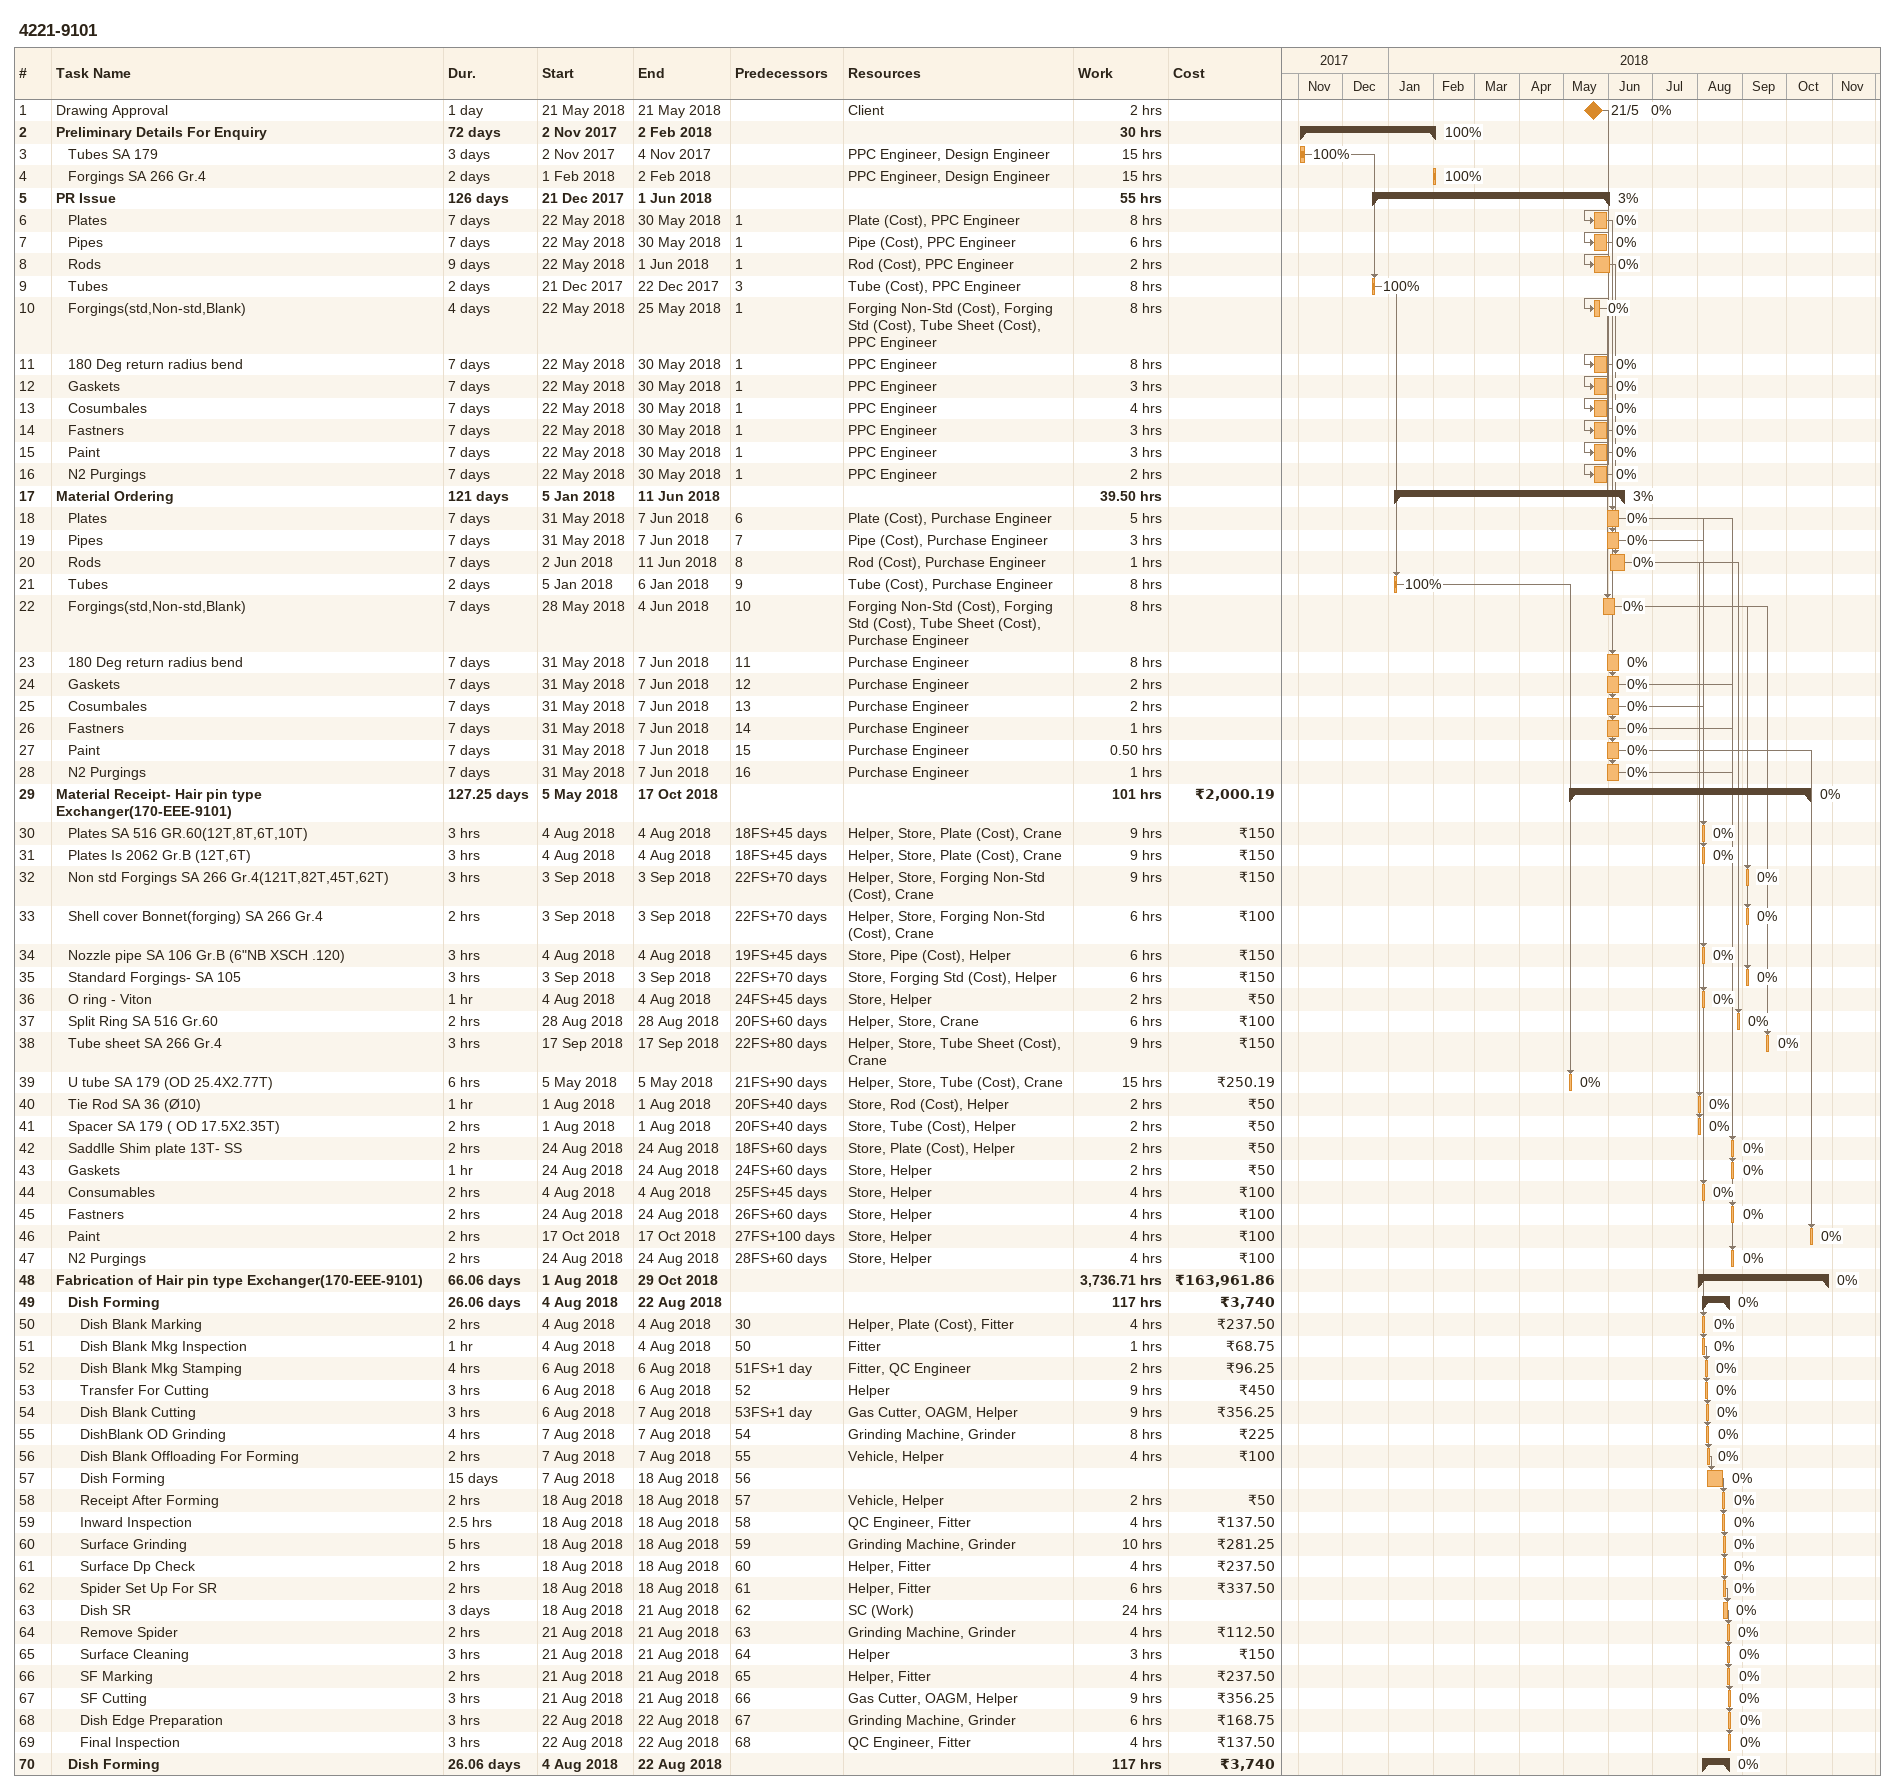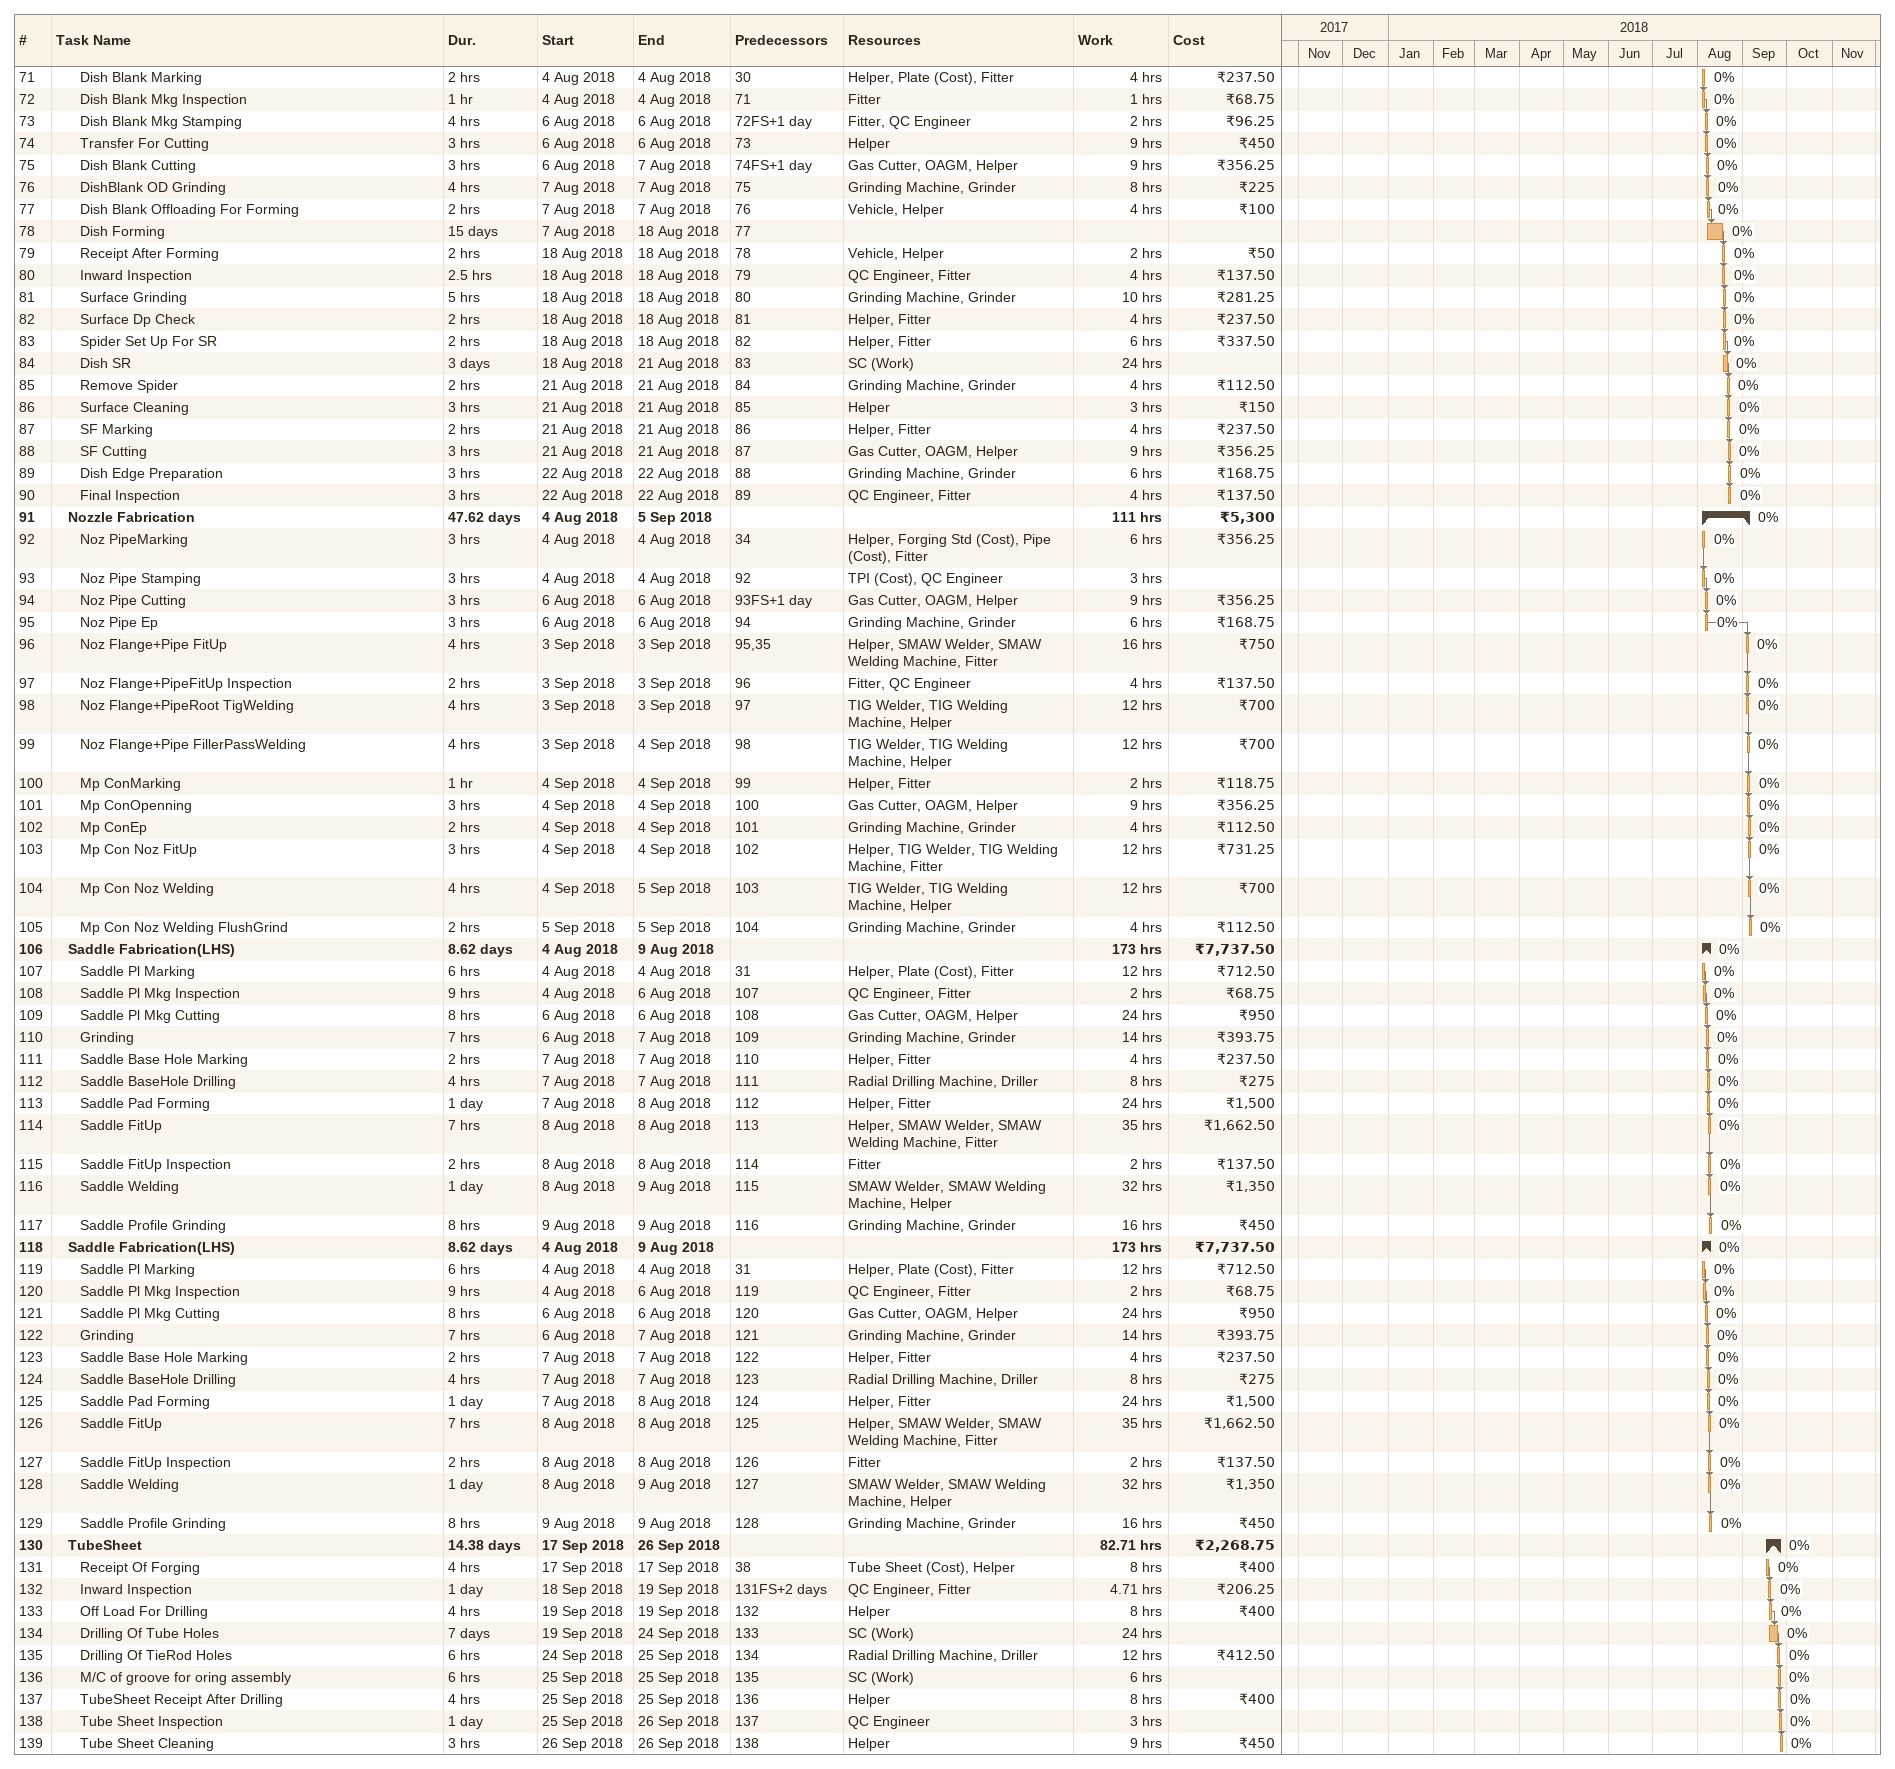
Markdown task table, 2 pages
4221-9101

| ID | Level | Task | Duration | Start | Finish | Predecessors | Resources | % complete | Work (h) | Cost (₹) |
|---|---|---|---|---|---|---|---|---|---|---|
| 1 | 1 | Drawing Approval | 1d | 2018-05-21 | 2018-05-21 |  | Client | 0 | 2 |  |
| 2 | 1 | **Preliminary Details For Enquiry** | 72d | 2017-11-02 | 2018-02-02 |  |  | 100 | 30 |  |
| 3 | 2 | Tubes SA 179 | 3d | 2017-11-02 | 2017-11-04 |  | PPC Engineer, Design Engineer | 100 | 15 |  |
| 4 | 2 | Forgings SA 266 Gr.4 | 2d | 2018-02-01 | 2018-02-02 |  | PPC Engineer, Design Engineer | 100 | 15 |  |
| 5 | 1 | **PR Issue** | 126d | 2017-12-21 | 2018-06-01 |  |  | 3 | 55 |  |
| 6 | 2 | Plates | 7d | 2018-05-22 | 2018-05-30 | 1 | Plate (Cost), PPC Engineer | 0 | 8 |  |
| 7 | 2 | Pipes | 7d | 2018-05-22 | 2018-05-30 | 1 | Pipe (Cost), PPC Engineer | 0 | 6 |  |
| 8 | 2 | Rods | 9d | 2018-05-22 | 2018-06-01 | 1 | Rod (Cost), PPC Engineer | 0 | 2 |  |
| 9 | 2 | Tubes | 2d | 2017-12-21 | 2017-12-22 | 3 | Tube (Cost), PPC Engineer | 100 | 8 |  |
| 10 | 2 | Forgings(std,Non-std,Blank) | 4d | 2018-05-22 | 2018-05-25 | 1 | Forging Non-Std (Cost), Forging Std (Cost), Tube Sheet (Cost), PPC Engineer | 0 | 8 |  |
| 11 | 2 | 180 Deg return radius bend | 7d | 2018-05-22 | 2018-05-30 | 1 | PPC Engineer | 0 | 8 |  |
| 12 | 2 | Gaskets | 7d | 2018-05-22 | 2018-05-30 | 1 | PPC Engineer | 0 | 3 |  |
| 13 | 2 | Cosumbales | 7d | 2018-05-22 | 2018-05-30 | 1 | PPC Engineer | 0 | 4 |  |
| 14 | 2 | Fastners | 7d | 2018-05-22 | 2018-05-30 | 1 | PPC Engineer | 0 | 3 |  |
| 15 | 2 | Paint | 7d | 2018-05-22 | 2018-05-30 | 1 | PPC Engineer | 0 | 3 |  |
| 16 | 2 | N2 Purgings | 7d | 2018-05-22 | 2018-05-30 | 1 | PPC Engineer | 0 | 2 |  |
| 17 | 1 | **Material Ordering** | 121d | 2018-01-05 | 2018-06-11 |  |  | 3 | 39.50 |  |
| 18 | 2 | Plates | 7d | 2018-05-31 | 2018-06-07 | 6 | Plate (Cost), Purchase Engineer | 0 | 5 |  |
| 19 | 2 | Pipes | 7d | 2018-05-31 | 2018-06-07 | 7 | Pipe (Cost), Purchase Engineer | 0 | 3 |  |
| 20 | 2 | Rods | 7d | 2018-06-02 | 2018-06-11 | 8 | Rod (Cost), Purchase Engineer | 0 | 1 |  |
| 21 | 2 | Tubes | 2d | 2018-01-05 | 2018-01-06 | 9 | Tube (Cost), Purchase Engineer | 100 | 8 |  |
| 22 | 2 | Forgings(std,Non-std,Blank) | 7d | 2018-05-28 | 2018-06-04 | 10 | Forging Non-Std (Cost), Forging Std (Cost), Tube Sheet (Cost), Purchase Engineer | 0 | 8 |  |
| 23 | 2 | 180 Deg return radius bend | 7d | 2018-05-31 | 2018-06-07 | 11 | Purchase Engineer | 0 | 8 |  |
| 24 | 2 | Gaskets | 7d | 2018-05-31 | 2018-06-07 | 12 | Purchase Engineer | 0 | 2 |  |
| 25 | 2 | Cosumbales | 7d | 2018-05-31 | 2018-06-07 | 13 | Purchase Engineer | 0 | 2 |  |
| 26 | 2 | Fastners | 7d | 2018-05-31 | 2018-06-07 | 14 | Purchase Engineer | 0 | 1 |  |
| 27 | 2 | Paint | 7d | 2018-05-31 | 2018-06-07 | 15 | Purchase Engineer | 0 | 0.50 |  |
| 28 | 2 | N2 Purgings | 7d | 2018-05-31 | 2018-06-07 | 16 | Purchase Engineer | 0 | 1 |  |
| 29 | 1 | **Material Receipt- Hair pin type Exchanger(170-EEE-9101)** | 127.25d | 2018-05-05 | 2018-10-17 |  |  | 0 | 101 | 2000.19 |
| 30 | 2 | Plates SA 516 GR.60(12T,8T,6T,10T) | 3h | 2018-08-04 | 2018-08-04 | 18FS+45d | Helper, Store, Plate (Cost), Crane | 0 | 9 | 150 |
| 31 | 2 | Plates Is 2062 Gr.B (12T,6T) | 3h | 2018-08-04 | 2018-08-04 | 18FS+45d | Helper, Store, Plate (Cost), Crane | 0 | 9 | 150 |
| 32 | 2 | Non std Forgings SA 266 Gr.4(121T,82T,45T,62T) | 3h | 2018-09-03 | 2018-09-03 | 22FS+70d | Helper, Store, Forging Non-Std (Cost), Crane | 0 | 9 | 150 |
| 33 | 2 | Shell cover Bonnet(forging) SA 266 Gr.4 | 2h | 2018-09-03 | 2018-09-03 | 22FS+70d | Helper, Store, Forging Non-Std (Cost), Crane | 0 | 6 | 100 |
| 34 | 2 | Nozzle pipe SA 106 Gr.B (6"NB XSCH .120) | 3h | 2018-08-04 | 2018-08-04 | 19FS+45d | Store, Pipe (Cost), Helper | 0 | 6 | 150 |
| 35 | 2 | Standard Forgings- SA 105 | 3h | 2018-09-03 | 2018-09-03 | 22FS+70d | Store, Forging Std (Cost), Helper | 0 | 6 | 150 |
| 36 | 2 | O ring - Viton | 1h | 2018-08-04 | 2018-08-04 | 24FS+45d | Store, Helper | 0 | 2 | 50 |
| 37 | 2 | Split Ring SA 516 Gr.60 | 2h | 2018-08-28 | 2018-08-28 | 20FS+60d | Helper, Store, Crane | 0 | 6 | 100 |
| 38 | 2 | Tube sheet SA 266 Gr.4 | 3h | 2018-09-17 | 2018-09-17 | 22FS+80d | Helper, Store, Tube Sheet (Cost), Crane | 0 | 9 | 150 |
| 39 | 2 | U tube SA 179 (OD 25.4X2.77T) | 6h | 2018-05-05 | 2018-05-05 | 21FS+90d | Helper, Store, Tube (Cost), Crane | 0 | 15 | 250.19 |
| 40 | 2 | Tie Rod SA 36 (Ø10) | 1h | 2018-08-01 | 2018-08-01 | 20FS+40d | Store, Rod (Cost), Helper | 0 | 2 | 50 |
| 41 | 2 | Spacer SA 179 ( OD 17.5X2.35T) | 2h | 2018-08-01 | 2018-08-01 | 20FS+40d | Store, Tube (Cost), Helper | 0 | 2 | 50 |
| 42 | 2 | Saddlle Shim plate 13T- SS | 2h | 2018-08-24 | 2018-08-24 | 18FS+60d | Store, Plate (Cost), Helper | 0 | 2 | 50 |
| 43 | 2 | Gaskets | 1h | 2018-08-24 | 2018-08-24 | 24FS+60d | Store, Helper | 0 | 2 | 50 |
| 44 | 2 | Consumables | 2h | 2018-08-04 | 2018-08-04 | 25FS+45d | Store, Helper | 0 | 4 | 100 |
| 45 | 2 | Fastners | 2h | 2018-08-24 | 2018-08-24 | 26FS+60d | Store, Helper | 0 | 4 | 100 |
| 46 | 2 | Paint | 2h | 2018-10-17 | 2018-10-17 | 27FS+100d | Store, Helper | 0 | 4 | 100 |
| 47 | 2 | N2 Purgings | 2h | 2018-08-24 | 2018-08-24 | 28FS+60d | Store, Helper | 0 | 4 | 100 |
| 48 | 1 | **Fabrication of Hair pin type Exchanger(170-EEE-9101)** | 66.06d | 2018-08-01 | 2018-10-29 |  |  | 0 | 3736.71 | 163961.86 |
| 49 | 2 | **Dish Forming** | 26.06d | 2018-08-04 | 2018-08-22 |  |  | 0 | 117 | 3740 |
| 50 | 3 | Dish Blank Marking | 2h | 2018-08-04 | 2018-08-04 | 30 | Helper, Plate (Cost), Fitter | 0 | 4 | 237.50 |
| 51 | 3 | Dish Blank Mkg Inspection | 1h | 2018-08-04 | 2018-08-04 | 50 | Fitter | 0 | 1 | 68.75 |
| 52 | 3 | Dish Blank Mkg Stamping | 4h | 2018-08-06 | 2018-08-06 | 51FS+1d | Fitter, QC Engineer | 0 | 2 | 96.25 |
| 53 | 3 | Transfer For Cutting | 3h | 2018-08-06 | 2018-08-06 | 52 | Helper | 0 | 9 | 450 |
| 54 | 3 | Dish Blank Cutting | 3h | 2018-08-06 | 2018-08-07 | 53FS+1d | Gas Cutter, OAGM, Helper | 0 | 9 | 356.25 |
| 55 | 3 | DishBlank OD Grinding | 4h | 2018-08-07 | 2018-08-07 | 54 | Grinding Machine, Grinder | 0 | 8 | 225 |
| 56 | 3 | Dish Blank Offloading For Forming | 2h | 2018-08-07 | 2018-08-07 | 55 | Vehicle, Helper | 0 | 4 | 100 |
| 57 | 3 | Dish Forming | 15d | 2018-08-07 | 2018-08-18 | 56 |  | 0 |  |  |
| 58 | 3 | Receipt After Forming | 2h | 2018-08-18 | 2018-08-18 | 57 | Vehicle, Helper | 0 | 2 | 50 |
| 59 | 3 | Inward Inspection | 2.5h | 2018-08-18 | 2018-08-18 | 58 | QC Engineer, Fitter | 0 | 4 | 137.50 |
| 60 | 3 | Surface Grinding | 5h | 2018-08-18 | 2018-08-18 | 59 | Grinding Machine, Grinder | 0 | 10 | 281.25 |
| 61 | 3 | Surface Dp Check | 2h | 2018-08-18 | 2018-08-18 | 60 | Helper, Fitter | 0 | 4 | 237.50 |
| 62 | 3 | Spider Set Up For SR | 2h | 2018-08-18 | 2018-08-18 | 61 | Helper, Fitter | 0 | 6 | 337.50 |
| 63 | 3 | Dish SR | 3d | 2018-08-18 | 2018-08-21 | 62 | SC (Work) | 0 | 24 |  |
| 64 | 3 | Remove Spider | 2h | 2018-08-21 | 2018-08-21 | 63 | Grinding Machine, Grinder | 0 | 4 | 112.50 |
| 65 | 3 | Surface Cleaning | 3h | 2018-08-21 | 2018-08-21 | 64 | Helper | 0 | 3 | 150 |
| 66 | 3 | SF Marking | 2h | 2018-08-21 | 2018-08-21 | 65 | Helper, Fitter | 0 | 4 | 237.50 |
| 67 | 3 | SF Cutting | 3h | 2018-08-21 | 2018-08-21 | 66 | Gas Cutter, OAGM, Helper | 0 | 9 | 356.25 |
| 68 | 3 | Dish Edge Preparation | 3h | 2018-08-22 | 2018-08-22 | 67 | Grinding Machine, Grinder | 0 | 6 | 168.75 |
| 69 | 3 | Final Inspection | 3h | 2018-08-22 | 2018-08-22 | 68 | QC Engineer, Fitter | 0 | 4 | 137.50 |
| 70 | 2 | **Dish Forming** | 26.06d | 2018-08-04 | 2018-08-22 |  |  | 0 | 117 | 3740 |
| 71 | 3 | Dish Blank Marking | 2h | 2018-08-04 | 2018-08-04 | 30 | Helper, Plate (Cost), Fitter | 0 | 4 | 237.50 |
| 72 | 3 | Dish Blank Mkg Inspection | 1h | 2018-08-04 | 2018-08-04 | 71 | Fitter | 0 | 1 | 68.75 |
| 73 | 3 | Dish Blank Mkg Stamping | 4h | 2018-08-06 | 2018-08-06 | 72FS+1d | Fitter, QC Engineer | 0 | 2 | 96.25 |
| 74 | 3 | Transfer For Cutting | 3h | 2018-08-06 | 2018-08-06 | 73 | Helper | 0 | 9 | 450 |
| 75 | 3 | Dish Blank Cutting | 3h | 2018-08-06 | 2018-08-07 | 74FS+1d | Gas Cutter, OAGM, Helper | 0 | 9 | 356.25 |
| 76 | 3 | DishBlank OD Grinding | 4h | 2018-08-07 | 2018-08-07 | 75 | Grinding Machine, Grinder | 0 | 8 | 225 |
| 77 | 3 | Dish Blank Offloading For Forming | 2h | 2018-08-07 | 2018-08-07 | 76 | Vehicle, Helper | 0 | 4 | 100 |
| 78 | 3 | Dish Forming | 15d | 2018-08-07 | 2018-08-18 | 77 |  | 0 |  |  |
| 79 | 3 | Receipt After Forming | 2h | 2018-08-18 | 2018-08-18 | 78 | Vehicle, Helper | 0 | 2 | 50 |
| 80 | 3 | Inward Inspection | 2.5h | 2018-08-18 | 2018-08-18 | 79 | QC Engineer, Fitter | 0 | 4 | 137.50 |
| 81 | 3 | Surface Grinding | 5h | 2018-08-18 | 2018-08-18 | 80 | Grinding Machine, Grinder | 0 | 10 | 281.25 |
| 82 | 3 | Surface Dp Check | 2h | 2018-08-18 | 2018-08-18 | 81 | Helper, Fitter | 0 | 4 | 237.50 |
| 83 | 3 | Spider Set Up For SR | 2h | 2018-08-18 | 2018-08-18 | 82 | Helper, Fitter | 0 | 6 | 337.50 |
| 84 | 3 | Dish SR | 3d | 2018-08-18 | 2018-08-21 | 83 | SC (Work) | 0 | 24 |  |
| 85 | 3 | Remove Spider | 2h | 2018-08-21 | 2018-08-21 | 84 | Grinding Machine, Grinder | 0 | 4 | 112.50 |
| 86 | 3 | Surface Cleaning | 3h | 2018-08-21 | 2018-08-21 | 85 | Helper | 0 | 3 | 150 |
| 87 | 3 | SF Marking | 2h | 2018-08-21 | 2018-08-21 | 86 | Helper, Fitter | 0 | 4 | 237.50 |
| 88 | 3 | SF Cutting | 3h | 2018-08-21 | 2018-08-21 | 87 | Gas Cutter, OAGM, Helper | 0 | 9 | 356.25 |
| 89 | 3 | Dish Edge Preparation | 3h | 2018-08-22 | 2018-08-22 | 88 | Grinding Machine, Grinder | 0 | 6 | 168.75 |
| 90 | 3 | Final Inspection | 3h | 2018-08-22 | 2018-08-22 | 89 | QC Engineer, Fitter | 0 | 4 | 137.50 |
| 91 | 2 | **Nozzle Fabrication** | 47.62d | 2018-08-04 | 2018-09-05 |  |  | 0 | 111 | 5300 |
| 92 | 3 | Noz PipeMarking | 3h | 2018-08-04 | 2018-08-04 | 34 | Helper, Forging Std (Cost), Pipe (Cost), Fitter | 0 | 6 | 356.25 |
| 93 | 3 | Noz Pipe Stamping | 3h | 2018-08-04 | 2018-08-04 | 92 | TPI (Cost), QC Engineer | 0 | 3 |  |
| 94 | 3 | Noz Pipe Cutting | 3h | 2018-08-06 | 2018-08-06 | 93FS+1d | Gas Cutter, OAGM, Helper | 0 | 9 | 356.25 |
| 95 | 3 | Noz Pipe Ep | 3h | 2018-08-06 | 2018-08-06 | 94 | Grinding Machine, Grinder | 0 | 6 | 168.75 |
| 96 | 3 | Noz Flange+Pipe FitUp | 4h | 2018-09-03 | 2018-09-03 | 95, 35 | Helper, SMAW Welder, SMAW Welding Machine, Fitter | 0 | 16 | 750 |
| 97 | 3 | Noz Flange+PipeFitUp Inspection | 2h | 2018-09-03 | 2018-09-03 | 96 | Fitter, QC Engineer | 0 | 4 | 137.50 |
| 98 | 3 | Noz Flange+PipeRoot TigWelding | 4h | 2018-09-03 | 2018-09-03 | 97 | TIG Welder, TIG Welding Machine, Helper | 0 | 12 | 700 |
| 99 | 3 | Noz Flange+Pipe FillerPassWelding | 4h | 2018-09-03 | 2018-09-04 | 98 | TIG Welder, TIG Welding Machine, Helper | 0 | 12 | 700 |
| 100 | 3 | Mp ConMarking | 1h | 2018-09-04 | 2018-09-04 | 99 | Helper, Fitter | 0 | 2 | 118.75 |
| 101 | 3 | Mp ConOpenning | 3h | 2018-09-04 | 2018-09-04 | 100 | Gas Cutter, OAGM, Helper | 0 | 9 | 356.25 |
| 102 | 3 | Mp ConEp | 2h | 2018-09-04 | 2018-09-04 | 101 | Grinding Machine, Grinder | 0 | 4 | 112.50 |
| 103 | 3 | Mp Con Noz FitUp | 3h | 2018-09-04 | 2018-09-04 | 102 | Helper, TIG Welder, TIG Welding Machine, Fitter | 0 | 12 | 731.25 |
| 104 | 3 | Mp Con Noz Welding | 4h | 2018-09-04 | 2018-09-05 | 103 | TIG Welder, TIG Welding Machine, Helper | 0 | 12 | 700 |
| 105 | 3 | Mp Con Noz Welding FlushGrind | 2h | 2018-09-05 | 2018-09-05 | 104 | Grinding Machine, Grinder | 0 | 4 | 112.50 |
| 106 | 2 | **Saddle Fabrication(LHS)** | 8.62d | 2018-08-04 | 2018-08-09 |  |  | 0 | 173 | 7737.50 |
| 107 | 3 | Saddle Pl Marking | 6h | 2018-08-04 | 2018-08-04 | 31 | Helper, Plate (Cost), Fitter | 0 | 12 | 712.50 |
| 108 | 3 | Saddle Pl Mkg Inspection | 9h | 2018-08-04 | 2018-08-06 | 107 | QC Engineer, Fitter | 0 | 2 | 68.75 |
| 109 | 3 | Saddle Pl Mkg Cutting | 8h | 2018-08-06 | 2018-08-06 | 108 | Gas Cutter, OAGM, Helper | 0 | 24 | 950 |
| 110 | 3 | Grinding | 7h | 2018-08-06 | 2018-08-07 | 109 | Grinding Machine, Grinder | 0 | 14 | 393.75 |
| 111 | 3 | Saddle Base Hole Marking | 2h | 2018-08-07 | 2018-08-07 | 110 | Helper, Fitter | 0 | 4 | 237.50 |
| 112 | 3 | Saddle BaseHole Drilling | 4h | 2018-08-07 | 2018-08-07 | 111 | Radial Drilling Machine, Driller | 0 | 8 | 275 |
| 113 | 3 | Saddle Pad Forming | 1d | 2018-08-07 | 2018-08-08 | 112 | Helper, Fitter | 0 | 24 | 1500 |
| 114 | 3 | Saddle FitUp | 7h | 2018-08-08 | 2018-08-08 | 113 | Helper, SMAW Welder, SMAW Welding Machine, Fitter | 0 | 35 | 1662.50 |
| 115 | 3 | Saddle FitUp Inspection | 2h | 2018-08-08 | 2018-08-08 | 114 | Fitter | 0 | 2 | 137.50 |
| 116 | 3 | Saddle Welding | 1d | 2018-08-08 | 2018-08-09 | 115 | SMAW Welder, SMAW Welding Machine, Helper | 0 | 32 | 1350 |
| 117 | 3 | Saddle Profile Grinding | 8h | 2018-08-09 | 2018-08-09 | 116 | Grinding Machine, Grinder | 0 | 16 | 450 |
| 118 | 2 | **Saddle Fabrication(LHS)** | 8.62d | 2018-08-04 | 2018-08-09 |  |  | 0 | 173 | 7737.50 |
| 119 | 3 | Saddle Pl Marking | 6h | 2018-08-04 | 2018-08-04 | 31 | Helper, Plate (Cost), Fitter | 0 | 12 | 712.50 |
| 120 | 3 | Saddle Pl Mkg Inspection | 9h | 2018-08-04 | 2018-08-06 | 119 | QC Engineer, Fitter | 0 | 2 | 68.75 |
| 121 | 3 | Saddle Pl Mkg Cutting | 8h | 2018-08-06 | 2018-08-06 | 120 | Gas Cutter, OAGM, Helper | 0 | 24 | 950 |
| 122 | 3 | Grinding | 7h | 2018-08-06 | 2018-08-07 | 121 | Grinding Machine, Grinder | 0 | 14 | 393.75 |
| 123 | 3 | Saddle Base Hole Marking | 2h | 2018-08-07 | 2018-08-07 | 122 | Helper, Fitter | 0 | 4 | 237.50 |
| 124 | 3 | Saddle BaseHole Drilling | 4h | 2018-08-07 | 2018-08-07 | 123 | Radial Drilling Machine, Driller | 0 | 8 | 275 |
| 125 | 3 | Saddle Pad Forming | 1d | 2018-08-07 | 2018-08-08 | 124 | Helper, Fitter | 0 | 24 | 1500 |
| 126 | 3 | Saddle FitUp | 7h | 2018-08-08 | 2018-08-08 | 125 | Helper, SMAW Welder, SMAW Welding Machine, Fitter | 0 | 35 | 1662.50 |
| 127 | 3 | Saddle FitUp Inspection | 2h | 2018-08-08 | 2018-08-08 | 126 | Fitter | 0 | 2 | 137.50 |
| 128 | 3 | Saddle Welding | 1d | 2018-08-08 | 2018-08-09 | 127 | SMAW Welder, SMAW Welding Machine, Helper | 0 | 32 | 1350 |
| 129 | 3 | Saddle Profile Grinding | 8h | 2018-08-09 | 2018-08-09 | 128 | Grinding Machine, Grinder | 0 | 16 | 450 |
| 130 | 2 | **TubeSheet** | 14.38d | 2018-09-17 | 2018-09-26 |  |  | 0 | 82.71 | 2268.75 |
| 131 | 3 | Receipt Of Forging | 4h | 2018-09-17 | 2018-09-17 | 38 | Tube Sheet (Cost), Helper | 0 | 8 | 400 |
| 132 | 3 | Inward Inspection | 1d | 2018-09-18 | 2018-09-19 | 131FS+2d | QC Engineer, Fitter | 0 | 4.71 | 206.25 |
| 133 | 3 | Off Load For Drilling | 4h | 2018-09-19 | 2018-09-19 | 132 | Helper | 0 | 8 | 400 |
| 134 | 3 | Drilling Of Tube Holes | 7d | 2018-09-19 | 2018-09-24 | 133 | SC (Work) | 0 | 24 |  |
| 135 | 3 | Drilling Of TieRod Holes | 6h | 2018-09-24 | 2018-09-25 | 134 | Radial Drilling Machine, Driller | 0 | 12 | 412.50 |
| 136 | 3 | M/C of groove for oring assembly | 6h | 2018-09-25 | 2018-09-25 | 135 | SC (Work) | 0 | 6 |  |
| 137 | 3 | TubeSheet Receipt After Drilling | 4h | 2018-09-25 | 2018-09-25 | 136 | Helper | 0 | 8 | 400 |
| 138 | 3 | Tube Sheet Inspection | 1d | 2018-09-25 | 2018-09-26 | 137 | QC Engineer | 0 | 3 |  |
| 139 | 3 | Tube Sheet Cleaning | 3h | 2018-09-26 | 2018-09-26 | 138 | Helper | 0 | 9 | 450 |
